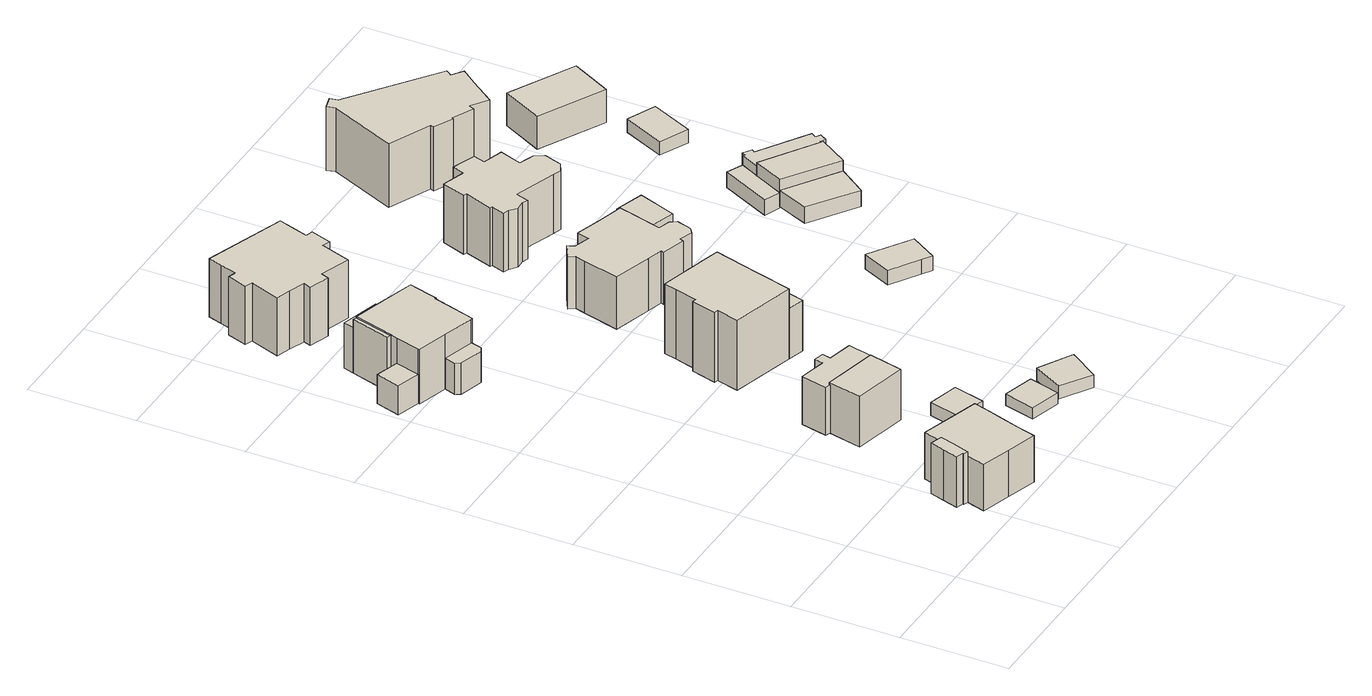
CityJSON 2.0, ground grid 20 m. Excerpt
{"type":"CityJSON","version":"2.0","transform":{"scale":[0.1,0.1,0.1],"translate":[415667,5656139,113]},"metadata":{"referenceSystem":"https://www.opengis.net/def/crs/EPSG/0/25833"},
"CityObjects":{
"building1":{"type":"Building","attributes":{"Gemeindeschluessel":14612000,"Geometrietyp2DReferenz":"3000","function":"31001_9998","roofType":"9999"},"children":["building1-1","building1-2","building1-3"]},
"building1-1":{"type":"BuildingPart","attributes":{"Dachtyp_tdc":"tdcGableRoof","Dachneigung":29.11,"QualitaetDacherkennung":79,"Geometrietyp2DReferenz":"3000","measuredHeight":10.85,"roofType":"3100"},"parents":["building1"],"geometry":[{"type":"Solid","lod":"1","boundaries":[[[[0,1,2,3,4,5,6,7,8]],[[9,10,11,12,13,14,15,16,17]],[[8,10,9,0]],[[7,11,10,8]],[[6,12,11,7]],[[5,13,12,6]],[[4,14,13,5]],[[3,15,14,4]],[[2,16,15,3]],[[1,17,16,2]],[[0,9,17,1]]]]}]},
"building1-2":{"type":"BuildingPart","attributes":{"Dachtyp_tdc":"tdcPolyFlatRoof","Dachneigung":28.66,"QualitaetDacherkennung":40,"Geometrietyp2DReferenz":"3000","measuredHeight":7.6,"roofType":"2100"},"parents":["building1"],"geometry":[{"type":"Solid","lod":"1","boundaries":[[[[18,19,20,21]],[[22,23,24,25]],[[21,23,22,18]],[[20,24,23,21]],[[19,25,24,20]],[[18,22,25,19]]]]}]},
"building1-3":{"type":"BuildingPart","attributes":{"Dachtyp_tdc":"tdcGableRoof","Dachneigung":28.72,"QualitaetDacherkennung":60,"Geometrietyp2DReferenz":"3000","measuredHeight":10.84,"roofType":"3100"},"parents":["building1"],"geometry":[{"type":"Solid","lod":"1","boundaries":[[[[26,27,28,29,30,31,32,33,34,35,36,37,38,39]],[[14,13,40,41,42,43,44,45,22,25,46,47,48,16]],[[39,13,14,26]],[[38,40,13,39]],[[37,41,40,38]],[[36,42,41,37]],[[35,43,42,36]],[[34,44,43,35]],[[33,45,44,34]],[[32,22,45,33]],[[31,25,22,32]],[[30,46,25,31]],[[29,47,46,30]],[[28,48,47,29]],[[27,16,48,28]],[[26,14,16,27]]]]}]},
"building2":{"type":"Building","attributes":{"Gemeindeschluessel":14612000,"Geometrietyp2DReferenz":"3000","function":"31001_9998","roofType":"9999"},"children":["building2-1","building2-2","building2-3","building2-4","building2-5"]},
"building2-1":{"type":"BuildingPart","attributes":{"Dachtyp_tdc":"tdcPolyFlatRoof","Dachneigung":11.05,"QualitaetDacherkennung":67,"Geometrietyp2DReferenz":"3000","measuredHeight":6.18,"roofType":"2100"},"parents":["building2"],"geometry":[{"type":"Solid","lod":"1","boundaries":[[[[49,50,51,52]],[[53,54,55,56]],[[51,54,53,52]],[[50,55,54,51]],[[49,56,55,50]],[[52,53,56,49]]]]}]},
"building2-2":{"type":"BuildingPart","attributes":{"Dachtyp_tdc":"tdcTentRoof","Dachneigung":12.05,"QualitaetDacherkennung":40,"Geometrietyp2DReferenz":"3000","measuredHeight":11.91,"roofType":"3500"},"parents":["building2"],"geometry":[{"type":"Solid","lod":"1","boundaries":[[[[57,58,59,60,61,62,63,64,65,66,67,68,69]],[[56,70,71,72,73,74,75,76,77,78,79,80,53]],[[68,70,56,69]],[[67,71,70,68]],[[66,72,71,67]],[[65,73,72,66]],[[64,74,73,65]],[[63,75,74,64]],[[62,76,75,63]],[[61,77,76,62]],[[60,78,77,61]],[[59,79,78,60]],[[58,80,79,59]],[[57,53,80,58]],[[69,56,53,57]]]]}]},
"building2-3":{"type":"BuildingPart","attributes":{"Dachtyp_tdc":"tdcPolyFlatRoof","Dachneigung":8.53,"QualitaetDacherkennung":47,"Geometrietyp2DReferenz":"3000","measuredHeight":9.03,"roofType":"2100"},"parents":["building2"],"geometry":[{"type":"Solid","lod":"1","boundaries":[[[[81,82,83,84]],[[72,85,86,87]],[[84,85,72,81]],[[83,86,85,84]],[[82,87,86,83]],[[81,72,87,82]]]]}]},
"building2-4":{"type":"BuildingPart","attributes":{"Dachtyp_tdc":"tdcFreeFormRoof","Dachneigung":37.53,"QualitaetDacherkennung":18,"Geometrietyp2DReferenz":"3000","measuredHeight":6.67,"roofType":"5000"},"parents":["building2"],"geometry":[{"type":"Solid","lod":"1","boundaries":[[[[88,89,90,91,92,93]],[[94,79,78,95,96,97]],[[93,79,94,88]],[[92,78,79,93]],[[91,95,78,92]],[[90,96,95,91]],[[89,97,96,90]],[[88,94,97,89]]]]}]},
"building2-5":{"type":"BuildingPart","attributes":{"Dachtyp_tdc":"tdcPolyFlatRoof","Dachneigung":28.86,"QualitaetDacherkennung":49,"Geometrietyp2DReferenz":"3000","measuredHeight":10.75,"roofType":"2100"},"parents":["building2"],"geometry":[{"type":"Solid","lod":"1","boundaries":[[[[98,99,100,101]],[[102,85,71,70]],[[101,85,102,98]],[[100,71,85,101]],[[99,70,71,100]],[[98,102,70,99]]]]}]},
"building3":{"type":"Building","attributes":{"Gemeindeschluessel":14612000,"Geometrietyp2DReferenz":"3000","function":"31001_9998","roofType":"9999"},"children":["building3-1","building3-2","building3-3"]},
"building3-1":{"type":"BuildingPart","attributes":{"Dachtyp_tdc":"tdcHipRoof","Dachneigung":17.08,"QualitaetDacherkennung":40,"Geometrietyp2DReferenz":"3000","measuredHeight":10.17,"roofType":"3200"},"parents":["building3"],"geometry":[{"type":"Solid","lod":"1","boundaries":[[[[103,104,105,106,107,108,109,110,111,112,113,114,115,116]],[[117,118,119,120,121,122,123,124,125,126,127,128,129,130]],[[116,118,117,103]],[[115,119,118,116]],[[114,120,119,115]],[[113,121,120,114]],[[112,122,121,113]],[[111,123,122,112]],[[110,124,123,111]],[[109,125,124,110]],[[108,126,125,109]],[[107,127,126,108]],[[106,128,127,107]],[[105,129,128,106]],[[104,130,129,105]],[[103,117,130,104]]]]}]},
"building3-2":{"type":"BuildingPart","attributes":{"Dachtyp_tdc":"tdcFreeFormRoof","Dachneigung":52.83,"QualitaetDacherkennung":11,"Geometrietyp2DReferenz":"3000","measuredHeight":7.14,"roofType":"5000"},"parents":["building3"],"geometry":[{"type":"Solid","lod":"1","boundaries":[[[[131,132,133,134,135,136,137,138]],[[139,140,141,142,125,124,123,143]],[[138,140,139,131]],[[137,141,140,138]],[[136,142,141,137]],[[135,125,142,136]],[[134,124,125,135]],[[133,123,124,134]],[[132,143,123,133]],[[131,139,143,132]]]]}]},
"building3-3":{"type":"BuildingPart","attributes":{"Dachtyp_tdc":"tdcHipAndGableRoof","Dachneigung":18.85,"QualitaetDacherkennung":68,"Geometrietyp2DReferenz":"3000","measuredHeight":10.82,"roofType":"5000"},"parents":["building3"],"geometry":[{"type":"Solid","lod":"1","boundaries":[[[[144,145,146,147]],[[129,148,149,130]],[[147,148,129,144]],[[146,149,148,147]],[[145,130,149,146]],[[144,129,130,145]]]]}]},
"building4":{"type":"Building","attributes":{"Dachtyp_tdc":"tdcPolyFlatRoof","Gemeindeschluessel":14612000,"Dachneigung":0,"QualitaetDacherkennung":83,"Geometrietyp2DReferenz":"3000","measuredHeight":2.43,"function":"31001_9998","roofType":"1000"},"geometry":[{"type":"Solid","lod":"1","boundaries":[[[[150,151,152,153]],[[154,155,156,157]],[[153,155,154,150]],[[152,156,155,153]],[[151,157,156,152]],[[150,154,157,151]]]]}]},
"building5":{"type":"Building","attributes":{"Dachtyp_tdc":"tdcPolyFlatRoof","Gemeindeschluessel":14612000,"Dachneigung":0,"QualitaetDacherkennung":79,"Geometrietyp2DReferenz":"3000","measuredHeight":2.23,"function":"31001_9998","roofType":"1000"},"geometry":[{"type":"Solid","lod":"1","boundaries":[[[[158,159,160,161]],[[162,163,164,165]],[[161,163,162,158]],[[160,164,163,161]],[[159,165,164,160]],[[158,162,165,159]]]]}]},
"building6":{"type":"Building","attributes":{"Dachtyp_tdc":"tdcFreeFormRoof","Gemeindeschluessel":14612000,"Dachneigung":38.48,"QualitaetDacherkennung":49,"Geometrietyp2DReferenz":"3000","measuredHeight":15.15,"function":"31001_9998","roofType":"5000"},"geometry":[{"type":"Solid","lod":"1","boundaries":[[[[166,167,168,169,170,171,172,173,174,175,176,177,178,179,180,181,182,183,184]],[[185,186,187,188,189,190,191,192,193,194,195,196,197,198,199,200,201,202,203]],[[184,186,185,166]],[[183,187,186,184]],[[182,188,187,183]],[[181,189,188,182]],[[180,190,189,181]],[[179,191,190,180]],[[178,192,191,179]],[[177,193,192,178]],[[176,194,193,177]],[[175,195,194,176]],[[174,196,195,175]],[[173,197,196,174]],[[172,198,197,173]],[[171,199,198,172]],[[170,200,199,171]],[[169,201,200,170]],[[168,202,201,169]],[[167,203,202,168]],[[166,185,203,167]]]]}]},
"building7":{"type":"Building","attributes":{"Gemeindeschluessel":14612000,"Geometrietyp2DReferenz":"3000","function":"31001_9998","roofType":"9999"},"children":["building7-1","building7-2"]},
"building7-1":{"type":"BuildingPart","attributes":{"Dachtyp_tdc":"tdcPolyFlatRoof","Dachneigung":10.38,"QualitaetDacherkennung":40,"Geometrietyp2DReferenz":"3000","measuredHeight":10.15,"roofType":"2100"},"parents":["building7"],"geometry":[{"type":"Solid","lod":"1","boundaries":[[[[204,205,206,207,208,209,208]],[[210,211,212,211,213,214,215]],[[210,204,208,211]],[[207,213,211,208]],[[206,214,213,207]],[[205,215,214,206]],[[204,210,215,205]]]]}]},
"building7-2":{"type":"BuildingPart","attributes":{"Dachtyp_tdc":"tdcHipAndGableRoof","Dachneigung":30.14,"QualitaetDacherkennung":39,"Geometrietyp2DReferenz":"3000","measuredHeight":15.77,"roofType":"5000"},"parents":["building7"],"geometry":[{"type":"Solid","lod":"1","boundaries":[[[[216,217,218,219,220,221,222,223,224,225,226,227,228,229,230,231,232,233]],[[234,235,236,237,238,239,240,241,242,243,244,245,246,212,210,247,248,249]],[[233,235,234,216]],[[232,236,235,233]],[[231,237,236,232]],[[230,238,237,231]],[[229,239,238,230]],[[228,240,239,229]],[[227,241,240,228]],[[226,242,241,227]],[[225,243,242,226]],[[224,244,243,225]],[[223,245,244,224]],[[222,246,245,223]],[[221,212,246,222]],[[220,210,212,221]],[[219,247,210,220]],[[218,248,247,219]],[[217,249,248,218]],[[216,234,249,217]]]]}]},
"building8":{"type":"Building","attributes":{"Dachtyp_tdc":"tdcPolyFlatRoof","Gemeindeschluessel":14612000,"Dachneigung":5.27,"QualitaetDacherkennung":74,"Geometrietyp2DReferenz":"3000","measuredHeight":2.81,"function":"31001_9998","roofType":"2100"},"geometry":[{"type":"Solid","lod":"1","boundaries":[[[[250,251,252,253]],[[254,255,256,257]],[[253,255,254,250]],[[252,256,255,253]],[[251,257,256,252]],[[250,254,257,251]]]]}]},
"building9":{"type":"Building","attributes":{"Dachtyp_tdc":"tdcFreeFormRoof","Gemeindeschluessel":14612000,"Dachneigung":38.72,"QualitaetDacherkennung":21,"Geometrietyp2DReferenz":"3000","measuredHeight":3.23,"function":"31001_9998","roofType":"5000"},"geometry":[{"type":"Solid","lod":"1","boundaries":[[[[258,259,260,261,262,263,264]],[[265,266,267,268,269,270,271]],[[264,266,265,258]],[[263,267,266,264]],[[262,268,267,263]],[[261,269,268,262]],[[260,270,269,261]],[[259,271,270,260]],[[258,265,271,259]]]]}]},
"building10":{"type":"Building","attributes":{"Dachtyp_tdc":"tdcFreeFormRoof","Gemeindeschluessel":14612000,"Dachneigung":23.6,"QualitaetDacherkennung":43,"Geometrietyp2DReferenz":"3000","measuredHeight":11.86,"function":"31001_9998","roofType":"5000"},"geometry":[{"type":"Solid","lod":"1","boundaries":[[[[272,273,274,275,276,277,278,279,280,281,282,283,284,285,286,287,288,289,290,291,292,293]],[[294,295,296,297,298,299,300,301,302,303,304,305,306,307,308,309,310,311,312,313,314,315]],[[293,295,294,272]],[[292,296,295,293]],[[291,297,296,292]],[[290,298,297,291]],[[289,299,298,290]],[[288,300,299,289]],[[287,301,300,288]],[[286,302,301,287]],[[285,303,302,286]],[[284,304,303,285]],[[283,305,304,284]],[[282,306,305,283]],[[281,307,306,282]],[[280,308,307,281]],[[279,309,308,280]],[[278,310,309,279]],[[277,311,310,278]],[[276,312,311,277]],[[275,313,312,276]],[[274,314,313,275]],[[273,315,314,274]],[[272,294,315,273]]]]}]},
"building11":{"type":"Building","attributes":{"Dachtyp_tdc":"tdcPolyFlatRoof","Gemeindeschluessel":14612000,"Dachneigung":0,"QualitaetDacherkennung":67,"Geometrietyp2DReferenz":"3000","measuredHeight":2.58,"function":"31001_9998","roofType":"1000"},"geometry":[{"type":"Solid","lod":"1","boundaries":[[[[316,317,318,319]],[[320,321,322,323]],[[319,321,320,316]],[[318,322,321,319]],[[317,323,322,318]],[[316,320,323,317]]]]}]},
"building12":{"type":"Building","attributes":{"Dachtyp_tdc":"tdcFreeFormRoof","Gemeindeschluessel":14612000,"Dachneigung":42.26,"QualitaetDacherkennung":64,"Geometrietyp2DReferenz":"3000","measuredHeight":13.84,"function":"31001_9998","roofType":"5000"},"geometry":[{"type":"Solid","lod":"1","boundaries":[[[[324,325,326,327,328,329,330,331,332,333,334,335,336,337,338,339,340,341,342,343,344,345,346,347]],[[348,349,350,351,352,353,354,355,356,357,358,359,360,361,362,363,364,365,366,367,368,369,370,371]],[[347,349,348,324]],[[346,350,349,347]],[[345,351,350,346]],[[344,352,351,345]],[[343,353,352,344]],[[342,354,353,343]],[[341,355,354,342]],[[340,356,355,341]],[[339,357,356,340]],[[338,358,357,339]],[[337,359,358,338]],[[336,360,359,337]],[[335,361,360,336]],[[334,362,361,335]],[[333,363,362,334]],[[332,364,363,333]],[[331,365,364,332]],[[330,366,365,331]],[[329,367,366,330]],[[328,368,367,329]],[[327,369,368,328]],[[326,370,369,327]],[[325,371,370,326]],[[324,348,371,325]]]]}]},
"building13":{"type":"Building","attributes":{"Dachtyp_tdc":"tdcPolyFlatRoof","Gemeindeschluessel":14612000,"Dachneigung":2.92,"QualitaetDacherkennung":80,"Geometrietyp2DReferenz":"3000","measuredHeight":3.07,"function":"31001_9998","roofType":"2100"},"geometry":[{"type":"Solid","lod":"1","boundaries":[[[[372,373,374,375,376]],[[377,378,379,380,381]],[[376,378,377,372]],[[375,379,378,376]],[[374,380,379,375]],[[373,381,380,374]],[[372,377,381,373]]]]}]},
"building14":{"type":"Building","attributes":{"Dachtyp_tdc":"tdcGableRoof","Gemeindeschluessel":14612000,"Dachneigung":47.27,"QualitaetDacherkennung":5,"Geometrietyp2DReferenz":"3000","measuredHeight":7.31,"function":"31001_9998","roofType":"3100"},"geometry":[{"type":"Solid","lod":"1","boundaries":[[[[382,383,384,385]],[[386,387,388,389]],[[385,387,386,382]],[[384,388,387,385]],[[383,389,388,384]],[[382,386,389,383]]]]}]},
"building15":{"type":"Building","attributes":{"Dachtyp_tdc":"tdcPolyFlatRoof","Gemeindeschluessel":14612000,"Dachneigung":26.13,"QualitaetDacherkennung":32,"Geometrietyp2DReferenz":"3000","measuredHeight":6.81,"function":"31001_9998","roofType":"2100"},"geometry":[{"type":"Solid","lod":"1","boundaries":[[[[390,391,392,393]],[[394,395,396,397]],[[393,395,394,390]],[[392,396,395,393]],[[391,397,396,392]],[[390,394,397,391]]]]}]},
"building16":{"type":"Building","attributes":{"Dachtyp_tdc":"tdcPolyFlatRoof","Gemeindeschluessel":14612000,"Dachneigung":0,"QualitaetDacherkennung":56,"Geometrietyp2DReferenz":"3000","measuredHeight":2.58,"function":"31001_9998","roofType":"1000"},"geometry":[{"type":"Solid","lod":"1","boundaries":[[[[398,399,400,401,402,403]],[[404,397,396,405,406,407]],[[403,397,404,398]],[[402,396,397,403]],[[401,405,396,402]],[[400,406,405,401]],[[399,407,406,400]],[[398,404,407,399]]]]}]},
"building17":{"type":"Building","attributes":{"Dachtyp_tdc":"tdcFreeFormRoof","Gemeindeschluessel":14612000,"Dachneigung":20.2,"QualitaetDacherkennung":33,"Geometrietyp2DReferenz":"3000","measuredHeight":14.35,"function":"31001_9998","roofType":"5000"},"geometry":[{"type":"Solid","lod":"1","boundaries":[[[[408,409,410,411,412,413,414,415,416,417,418,419,420,421,422,423]],[[424,425,426,427,428,429,430,431,432,433,434,435,436,437,438,439]],[[423,425,424,408]],[[422,426,425,423]],[[421,427,426,422]],[[420,428,427,421]],[[419,429,428,420]],[[418,430,429,419]],[[417,431,430,418]],[[416,432,431,417]],[[415,433,432,416]],[[414,434,433,415]],[[413,435,434,414]],[[412,436,435,413]],[[411,437,436,412]],[[410,438,437,411]],[[409,439,438,410]],[[408,424,439,409]]]]}]},
"building18":{"type":"Building","attributes":{"Dachtyp_tdc":"tdcPolyFlatRoof","Gemeindeschluessel":14612000,"Dachneigung":9.12,"QualitaetDacherkennung":82,"Geometrietyp2DReferenz":"3000","measuredHeight":3.7,"function":"31001_9998","roofType":"2100"},"geometry":[{"type":"Solid","lod":"1","boundaries":[[[[440,441,442,443]],[[444,445,446,447]],[[443,445,444,440]],[[442,446,445,443]],[[441,447,446,442]],[[440,444,447,441]]]]}]},
"building19":{"type":"Building","attributes":{"Dachtyp_tdc":"tdcPolyFlatRoof","Gemeindeschluessel":14612000,"Dachneigung":15.64,"QualitaetDacherkennung":73,"Geometrietyp2DReferenz":"3000","measuredHeight":3.5,"function":"31001_9998","roofType":"2100"},"geometry":[{"type":"Solid","lod":"1","boundaries":[[[[448,449,450,451,452]],[[453,454,455,456,457]],[[452,454,453,448]],[[451,455,454,452]],[[450,456,455,451]],[[449,457,456,450]],[[448,453,457,449]]]]}]},
"building20":{"type":"Building","attributes":{"Dachtyp_tdc":"tdcPolyFlatRoof","Gemeindeschluessel":14612000,"Dachneigung":4.45,"QualitaetDacherkennung":83,"Geometrietyp2DReferenz":"3000","measuredHeight":5.85,"function":"31001_9998","roofType":"2100"},"geometry":[{"type":"Solid","lod":"1","boundaries":[[[[458,459,460,461]],[[462,463,453,457]],[[461,463,462,458]],[[460,453,463,461]],[[459,457,453,460]],[[458,462,457,459]]]]}]},
"building21":{"type":"Building","attributes":{"Dachtyp_tdc":"tdcPolyFlatRoof","Gemeindeschluessel":14612000,"Dachneigung":15.61,"QualitaetDacherkennung":65,"Geometrietyp2DReferenz":"3000","measuredHeight":5.52,"function":"31001_9998","roofType":"2100"},"geometry":[{"type":"Solid","lod":"1","boundaries":[[[[464,465,466,467,468,469,470,471,472,473,474,475]],[[476,477,478,479,480,481,462,457,456,482,483,484]],[[475,477,476,464]],[[474,478,477,475]],[[473,479,478,474]],[[472,480,479,473]],[[471,481,480,472]],[[470,462,481,471]],[[469,457,462,470]],[[468,456,457,469]],[[467,482,456,468]],[[466,483,482,467]],[[465,484,483,466]],[[464,476,484,465]]]]}]},
"building22":{"type":"Building","attributes":{"Dachtyp_tdc":"tdcPolyFlatRoof","Gemeindeschluessel":14612000,"Dachneigung":0,"QualitaetDacherkennung":51,"Geometrietyp2DReferenz":"3000","measuredHeight":2.57,"function":"31001_9998","roofType":"1000"},"geometry":[{"type":"Solid","lod":"1","boundaries":[[[[485,486,487,488]],[[489,490,491,492]],[[488,490,489,485]],[[487,491,490,488]],[[486,492,491,487]],[[485,489,492,486]]]]}]},
"building23":{"type":"Building","attributes":{"Dachtyp_tdc":"tdcPolyFlatRoof","Gemeindeschluessel":14612000,"Dachneigung":8.3,"QualitaetDacherkennung":82,"Geometrietyp2DReferenz":"3000","measuredHeight":7.07,"function":"31001_9998","roofType":"2100"},"geometry":[{"type":"Solid","lod":"1","boundaries":[[[[493,494,495,496,497]],[[498,499,500,501,502]],[[497,499,498,493]],[[496,500,499,497]],[[495,501,500,496]],[[494,502,501,495]],[[493,498,502,494]]]]}]}
},
"vertices":[
[183,81,110],[183,79,110],[192,76,110],[202,107,110],[210,134,110],[201,137,110],[187,141,110],[179,114,110],[170,85,110],[183,81,11],[170,85,11],[179,114,11],[187,141,11],[201,137,11],[210,134,11],[202,107,11],[192,76,11],[183,79,11],
[315,76,82],[304,41,82],[319,36,82],[330,71,82],[315,76,11],[330,71,11],[319,36,11],[304,41,11],
[210,134,102],[192,76,102],[181,41,102],[237,24,102],[294,7,102],[304,41,102],[315,76,102],[325,106,102],[334,136,102],[277,153,102],[221,170,102],[211,137,102],[201,140,102],[201,137,102],[201,140,11],[211,137,11],[221,170,11],[277,153,11],[334,136,11],[325,106,11],[294,7,11],[237,24,11],[181,41,11],
[58,1055,65],[14,1068,65],[0,1022,65],[45,1009,65],[45,1009,8],[0,1022,8],[14,1068,8],[58,1055,8],
[45,1009,115],[44,1006,115],[103,989,115],[162,972,115],[165,971,115],[189,1052,115],[191,1051,115],[207,1106,115],[205,1107,115],[150,1123,115],[83,1142,115],[62,1068,115],[58,1055,115],[62,1068,8],[83,1142,8],[150,1123,8],[205,1107,8],[207,1106,8],[191,1051,8],[189,1052,8],[165,971,8],[162,972,8],[103,989,8],[44,1006,8],
[150,1123,97],[155,1143,97],[82,1164,97],[76,1144,97],[76,1144,8],[82,1164,8],[155,1143,8],
[96,968,69],[101,959,69],[147,946,69],[156,950,69],[162,972,69],[103,989,69],[96,968,8],[156,950,8],[147,946,8],[101,959,8],
[54,1070,113],[62,1068,113],[83,1142,113],[76,1144,113],[54,1070,8],
[272,370,104],[272,371,104],[374,348,104],[379,347,104],[383,364,104],[386,380,104],[390,395,104],[343,406,104],[347,422,104],[328,427,104],[324,410,104],[296,417,104],[274,422,104],[263,373,104],[272,370,10],[263,373,10],[274,422,10],[296,417,10],[324,410,10],[328,427,10],[347,422,10],[343,406,10],[390,395,10],[386,380,10],[383,364,10],[379,347,10],[374,348,10],[272,371,10],
[381,424,68],[349,431,68],[347,422,68],[343,406,68],[390,395,68],[396,420,68],[397,427,68],[382,431,68],[381,424,10],[382,431,10],[397,427,10],[396,420,10],[349,431,10],
[374,348,109],[272,371,109],[257,308,109],[359,285,109],[359,285,10],[257,308,10],
[435,174,36],[450,232,36],[392,247,36],[377,189,36],[435,174,11],[377,189,11],[392,247,11],[450,232,11],
[457,93,34],[515,77,34],[531,135,34],[473,151,34],[457,93,12],[473,151,12],[531,135,12],[515,77,12],
[75,1283,114],[102,1274,114],[132,1263,114],[127,1249,114],[165,1236,114],[170,1250,114],[227,1231,114],[246,1287,114],[261,1282,114],[274,1321,114],[260,1325,114],[270,1356,114],[279,1382,114],[127,1434,114],[118,1408,114],[108,1377,114],[94,1382,114],[81,1345,114],[95,1339,114],[75,1283,0],[95,1339,0],[81,1345,0],[94,1382,0],[108,1377,0],[118,1408,0],[127,1434,0],[279,1382,0],[270,1356,0],[260,1325,0],[274,1321,0],[261,1282,0],[246,1287,0],[227,1231,0],[170,1250,0],[165,1236,0],[127,1249,0],[132,1263,0],[102,1274,0],
[437,530,108],[468,521,108],[475,547,108],[479,561,108],[448,570,108],[457,603,108],[437,530,9],[448,570,9],[457,603,9],[479,561,9],[475,547,9],[468,521,9],
[333,653,146],[320,606,146],[327,604,146],[316,563,146],[437,530,146],[457,603,146],[480,684,146],[441,695,146],[437,696,146],[433,697,146],[421,700,146],[414,702,146],[411,703,146],[407,704,146],[400,706,146],[358,717,146],[352,693,146],[340,651,146],[333,653,9],[340,651,9],[352,693,9],[358,717,9],[400,706,9],[407,704,9],[411,703,9],[414,702,9],[421,700,9],[433,697,9],[437,696,9],[441,695,9],[480,684,9],[316,563,9],[327,604,9],[320,606,9],
[528,82,38],[584,46,38],[622,103,38],[559,138,38],[528,82,13],[559,138,13],[622,103,13],[584,46,13],
[475,547,35],[488,543,35],[499,541,35],[512,588,35],[457,603,35],[448,570,35],[479,561,35],[475,547,10],[479,561,10],[448,570,10],[457,603,10],[512,588,10],[499,541,10],[488,543,10],
[405,889,111],[386,820,111],[459,799,111],[488,791,111],[486,785,111],[531,772,111],[533,779,111],[558,771,111],[569,779,111],[577,806,111],[570,818,111],[547,825,111],[564,885,111],[570,908,111],[526,920,111],[473,936,111],[467,913,111],[447,919,111],[437,922,111],[431,935,111],[402,918,111],[410,907,111],[405,889,9],[410,907,9],[402,918,9],[431,935,9],[437,922,9],[447,919,9],[467,913,9],[473,936,9],[526,920,9],[570,908,9],[564,885,9],[547,825,9],[570,818,9],[577,806,9],[569,779,9],[558,771,9],[533,779,9],[531,772,9],[486,785,9],[488,791,9],[459,799,9],[386,820,9],
[517,614,35],[568,600,35],[591,690,35],[539,703,35],[517,614,9],[539,703,9],[591,690,9],[568,600,9],
[575,1160,122],[582,1182,122],[538,1198,122],[530,1175,122],[487,1189,122],[471,1144,122],[477,1142,122],[459,1089,122],[463,1088,122],[454,1062,122],[465,1059,122],[478,1048,122],[495,1049,122],[506,1045,122],[514,1069,122],[593,1042,122],[608,1037,122],[626,1047,122],[637,1080,122],[627,1097,122],[614,1101,122],[599,1107,122],[603,1120,122],[613,1148,122],[575,1160,7],[613,1148,7],[603,1120,7],[599,1107,7],[614,1101,7],[627,1097,7],[637,1080,7],[626,1047,7],[608,1037,7],[593,1042,7],[514,1069,7],[506,1045,7],[495,1049,7],[478,1048,7],[465,1059,7],[454,1062,7],[463,1088,7],[459,1089,7],[477,1142,7],[471,1144,7],[487,1189,7],[530,1175,7],[538,1198,7],[582,1182,7],
[704,486,38],[758,451,38],[775,440,38],[806,490,38],[729,540,38],[704,486,9],[729,540,9],[806,490,9],[775,440,9],[758,451,9],
[611,878,58],[665,860,58],[690,931,58],[636,948,58],[611,878,9],[636,948,9],[690,931,9],[665,860,9],
[575,1160,65],[613,1148,65],[620,1170,65],[582,1182,65],[575,1160,3],[582,1182,3],[620,1170,3],[613,1148,3],
[603,1120,29],[632,1110,29],[646,1106,29],[663,1155,29],[620,1170,29],[613,1148,29],[603,1120,3],[663,1155,3],[646,1106,3],[632,1110,3],
[537,1316,132],[617,1280,132],[615,1273,132],[651,1256,132],[652,1258,132],[692,1239,132],[697,1250,132],[727,1228,132],[762,1275,132],[784,1304,132],[764,1319,132],[772,1330,132],[615,1448,132],[612,1463,132],[588,1457,132],[592,1441,132],[537,1316,7],[592,1441,7],[588,1457,7],[612,1463,7],[615,1448,7],[772,1330,7],[764,1319,7],[784,1304,7],[762,1275,7],[727,1228,7],[697,1250,7],[692,1239,7],[652,1258,7],[651,1256,7],[615,1273,7],[617,1280,7],
[801,688,43],[887,629,43],[924,681,43],[826,747,43],[801,688,11],[826,747,11],[924,681,11],[887,629,11],
[826,747,38],[854,803,38],[871,838,38],[841,852,38],[796,759,38],[826,747,8],[796,759,8],[841,852,8],[871,838,8],[854,803,8],
[959,735,64],[854,803,64],[826,747,64],[924,681,64],[959,735,8],[924,681,8],
[889,826,57],[893,832,57],[878,842,57],[874,835,57],[871,838,57],[854,803,57],[959,735,57],[965,744,57],[975,739,57],[983,752,57],[974,758,57],[980,767,57],[889,826,8],[980,767,8],[974,758,8],[983,752,8],[975,739,8],[965,744,8],[874,835,8],[878,842,8],[893,832,8],
[932,969,32],[968,1048,32],[914,1072,32],[878,994,32],[932,969,6],[878,994,6],[914,1072,6],[968,1048,6],
[923,1115,71],[954,1174,71],[963,1191,71],[840,1255,71],[801,1179,71],[923,1115,7],[801,1179,7],[840,1255,7],[963,1191,7],[954,1174,7]
]}
